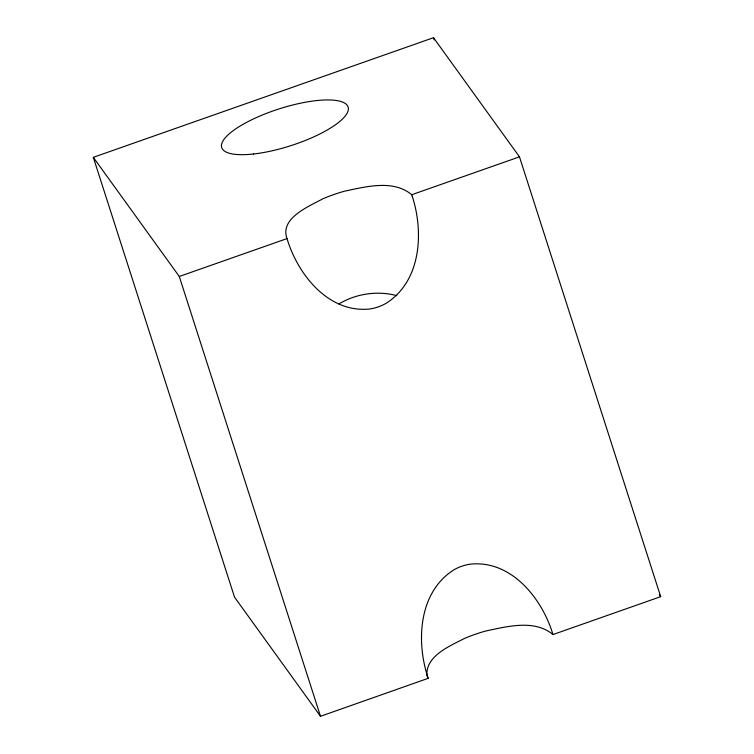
<?xml version="1.0" encoding="UTF-8"?>
<svg xmlns="http://www.w3.org/2000/svg" width="754" height="754" viewBox="0 0 754 754"><rect width="100%" height="100%" fill="white"/><g stroke="black" fill="none" stroke-linecap="round" stroke-linejoin="round"><path stroke-width="1.13" d="M552.955 634.557C542.23 598.506 511.165 559.421 469.676 564.228A45.645 43.478 -35.8 0 0 454.031 569.732C418.395 592.135 415.897 641.918 428.197 678.317L320.497 716.3L234.522 597.149L93.308 157.332L433.503 37.7L519.478 156.851L660.692 596.668L552.955 634.557C534.586 619.119 507.093 626.536 485.896 630.975A49.076 14.269 -17.8 0 0 464.021 638.666C449.459 646.263 425.916 655.763 426.849 675.414M93.308 157.332L179.282 276.473L287.02 238.594C297.745 274.644 328.81 313.73 370.289 308.914A45.645 43.478 -35.8 0 0 385.944 303.419C421.128 281.365 423.984 232.392 412.259 196.304M287.02 238.594C279.385 218.311 309.187 206.21 322.816 198.839A49.076 14.269 -17.8 0 1 344.682 191.148C365.888 186.719 393.371 179.292 411.741 194.73L519.478 156.851M659.316 594.765L660.692 596.668M427.933 677.94L428.234 678.411M427.659 677.45L427.198 676.451M411.741 194.73L412.221 196.2M433.503 37.7L434.229 39.934M179.282 276.473L320.497 716.3M338.895 303.966A66.38 57.257 -10.5 0 1 396.793 295.625M253.401 154.005A66.38 19.302 -17.8 0 0 348.376 108.717A66.38 19.302 -17.8 0 0 252.92 119.189A66.38 19.302 -17.8 0 0 253.401 154.005"/></g></svg>
